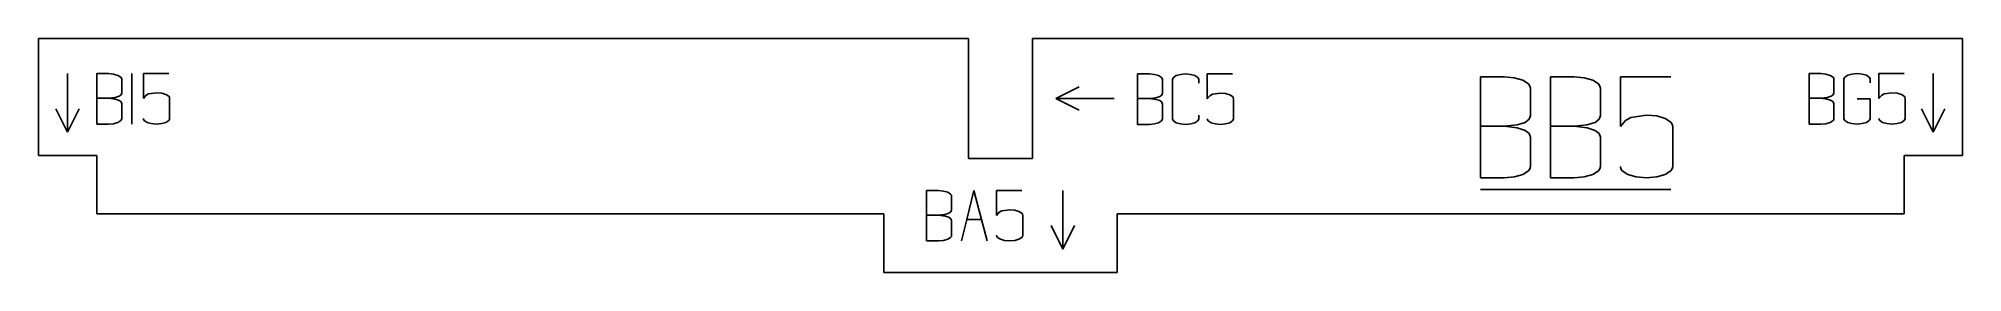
# Model space of a CAD drawing. Header units: millimetres. Extents: x -30 to 135, y -292 to -272.
import ezdxf

# ---------------------------------------------------------------- set-up
doc = ezdxf.new("R2010")
doc.units = ezdxf.units.MM
doc.layers.add('code', color=2, linetype='Continuous')
doc.layers.add('drawing', color=7, linetype='Continuous')

msp = doc.modelspace()

# ---------------------------------------------------------------- linework, layer by layer
at = {"layer": 'code'}
for p, q in [((-27.85, -274.56), (-27.85, -279.56)), ((-25.35, -274.56), (-24.33, -274.56)), ((-25.35, -274.56), (-25.35, -276.67)), ((-23.9, -274.6), (-24.33, -274.56)), ((-23.9, -274.6), (-23.54, -274.71)), ((-23.54, -274.71), (-23.29, -274.86)), ((-23.29, -274.86), (-23.23, -274.95)), ((-23.2, -275.04), (-23.23, -274.95)), ((-23.2, -276.21), (-23.2, -275.04)), ((-22.35, -274.56), (-22.35, -278.87)), ((-21.35, -276.68), (-21.35, -274.56)), ((-21.35, -274.56), (-19.18, -274.56)), ((63.9, -274.59), (64.92, -274.59)), ((63.9, -274.59), (63.9, -276.7)), ((64.92, -274.59), (65.35, -274.62)), ((65.35, -274.62), (65.71, -274.73)), ((65.71, -274.73), (65.96, -274.89)), ((65.96, -274.89), (66.02, -274.98)), ((66.02, -274.98), (66.05, -275.07)), ((66.05, -275.07), (66.05, -276.24)), ((66.9, -275.07), (66.92, -274.97)), ((66.9, -278.42), (66.9, -275.07)), ((66.92, -274.97), (66.98, -274.89)), ((66.98, -274.89), (67.22, -274.73)), ((67.22, -274.73), (67.59, -274.62)), ((67.59, -274.62), (68.02, -274.59)), ((68.46, -274.62), (68.02, -274.59)), ((68.46, -274.62), (68.82, -274.73)), ((69.07, -274.89), (68.82, -274.73)), ((69.07, -274.89), (69.13, -274.98)), ((69.13, -274.98), (69.15, -275.07)), ((69.15, -275.07), (69.15, -275.38)), ((69.89, -276.71), (69.89, -274.59)), ((72.06, -274.59), (69.89, -274.59)), ((93.32, -274.84), (95.36, -274.84)), ((93.32, -274.84), (93.32, -279.06)), ((96.21, -274.91), (95.36, -274.84)), ((96.21, -274.91), (96.94, -275.13)), ((97.44, -275.44), (96.94, -275.13)), ((97.44, -275.44), (97.56, -275.62)), ((99.31, -274.84), (99.31, -279.06)), ((101.35, -274.84), (99.31, -274.84)), ((102.21, -274.91), (101.35, -274.84)), ((102.21, -274.91), (102.94, -275.13)), ((102.94, -275.13), (103.43, -275.44)), ((103.56, -275.62), (103.43, -275.44)), ((105.31, -274.84), (105.31, -279.07)), ((105.31, -274.84), (109.65, -274.84)), ((121.49, -274.56), (121.49, -276.67)), ((122.5, -274.56), (121.49, -274.56)), ((122.5, -274.56), (122.93, -274.6)), ((122.93, -274.6), (123.3, -274.71)), ((123.3, -274.71), (123.55, -274.86)), ((123.55, -274.86), (123.61, -274.95)), ((123.61, -274.95), (123.63, -275.04)), ((123.63, -275.04), (123.63, -276.21)), ((124.48, -275.04), (124.5, -274.95)), ((124.48, -278.39), (124.48, -275.04)), ((124.56, -274.86), (124.5, -274.95)), ((124.81, -274.7), (124.56, -274.86)), ((125.17, -274.6), (124.81, -274.7)), ((125.17, -274.6), (125.61, -274.56)), ((126.05, -274.6), (125.61, -274.56)), ((126.41, -274.7), (126.05, -274.6)), ((126.65, -274.86), (126.41, -274.7)), ((126.65, -274.86), (126.71, -274.95)), ((126.71, -274.95), (126.73, -275.04)), ((126.73, -275.35), (126.73, -275.04)), ((127.48, -276.68), (127.48, -274.56)), ((127.48, -274.56), (129.65, -274.56)), ((132.15, -274.56), (132.15, -279.56)), ((-25.35, -276.67), (-24.33, -276.67)), ((-25.35, -276.67), (-25.35, -278.87)), ((-24.33, -276.67), (-23.78, -276.61)), ((-23.77, -276.74), (-24.33, -276.67)), ((-23.44, -276.5), (-23.78, -276.61)), ((-23.77, -276.74), (-23.44, -276.85)), ((-23.26, -276.36), (-23.44, -276.5)), ((-23.44, -276.85), (-23.26, -276.98)), ((-23.2, -276.21), (-23.26, -276.36)), ((-23.2, -277.13), (-23.26, -276.98)), ((-23.2, -278.39), (-23.2, -277.13)), ((-21.35, -276.68), (-21.13, -276.42)), ((-21.13, -276.42), (-20.9, -276.3)), ((-20.9, -276.3), (-20.23, -276.2)), ((-20.23, -276.2), (-19.78, -276.23)), ((-19.78, -276.23), (-19.42, -276.34)), ((-19.42, -276.34), (-19.18, -276.49)), ((-19.12, -276.58), (-19.18, -276.49)), ((-19.1, -276.68), (-19.12, -276.58)), ((-19.1, -276.68), (-19.1, -278.39)), ((58.9, -275.69), (56.9, -276.69)), ((61.9, -276.69), (56.9, -276.69)), ((58.9, -277.69), (56.9, -276.69)), ((63.9, -276.7), (63.9, -278.9)), ((64.92, -276.7), (63.9, -276.7)), ((65.47, -276.64), (64.92, -276.7)), ((65.48, -276.77), (64.92, -276.7)), ((65.81, -276.53), (65.47, -276.64)), ((65.48, -276.77), (65.81, -276.87)), ((65.99, -276.39), (65.81, -276.53)), ((65.81, -276.87), (65.99, -277.01)), ((65.99, -276.39), (66.05, -276.24)), ((65.99, -277.01), (66.05, -277.16)), ((66.05, -277.16), (66.05, -278.42)), ((69.89, -276.71), (70.11, -276.45)), ((70.34, -276.32), (70.11, -276.45)), ((70.34, -276.32), (71.02, -276.22)), ((71.02, -276.22), (71.46, -276.26)), ((71.82, -276.37), (71.46, -276.26)), ((72.06, -276.52), (71.82, -276.37)), ((72.12, -276.61), (72.06, -276.52)), ((72.14, -276.71), (72.12, -276.61)), ((72.14, -278.42), (72.14, -276.71)), ((97.6, -275.8), (97.56, -275.62)), ((97.6, -275.8), (97.6, -278.14)), ((103.6, -275.8), (103.56, -275.62)), ((103.6, -275.8), (103.6, -278.14)), ((122.5, -276.67), (121.49, -276.67)), ((121.49, -276.67), (121.49, -278.87)), ((123.06, -276.61), (122.5, -276.67)), ((122.5, -276.67), (123.06, -276.74)), ((123.4, -276.5), (123.06, -276.61)), ((123.4, -276.85), (123.06, -276.74)), ((123.57, -276.36), (123.4, -276.5)), ((123.57, -276.98), (123.4, -276.85)), ((123.63, -276.21), (123.57, -276.36)), ((123.57, -276.98), (123.63, -277.13)), ((123.63, -277.13), (123.63, -278.39)), ((126.73, -276.72), (125.62, -276.72)), ((126.73, -276.72), (126.73, -278.39)), ((127.7, -276.42), (127.48, -276.68)), ((127.7, -276.42), (127.93, -276.3)), ((127.93, -276.3), (128.6, -276.2)), ((128.6, -276.2), (129.05, -276.23)), ((129.05, -276.23), (129.41, -276.34)), ((129.65, -276.49), (129.41, -276.34)), ((129.71, -276.58), (129.65, -276.49)), ((129.73, -276.68), (129.71, -276.58)), ((129.73, -278.39), (129.73, -276.68)), ((-28.85, -277.56), (-27.85, -279.56)), ((-26.85, -277.56), (-27.85, -279.56)), ((-24.33, -278.87), (-23.9, -278.84)), ((-23.54, -278.73), (-23.9, -278.84)), ((-23.54, -278.73), (-23.29, -278.58)), ((-23.23, -278.49), (-23.29, -278.58)), ((-23.23, -278.49), (-23.2, -278.39)), ((-21.35, -278.39), (-21.33, -278.49)), ((-21.33, -278.49), (-21.27, -278.57)), ((-21.03, -278.73), (-21.27, -278.57)), ((-20.67, -278.83), (-21.03, -278.73)), ((-20.23, -278.87), (-20.67, -278.83)), ((-19.78, -278.83), (-20.23, -278.87)), ((-19.78, -278.83), (-19.42, -278.73)), ((-19.42, -278.73), (-19.18, -278.57)), ((-19.12, -278.49), (-19.18, -278.57)), ((-19.1, -278.39), (-19.12, -278.49)), ((65.71, -278.76), (65.35, -278.86)), ((65.71, -278.76), (65.96, -278.6)), ((65.96, -278.6), (66.02, -278.51)), ((66.02, -278.51), (66.05, -278.42)), ((66.9, -278.42), (66.92, -278.51)), ((66.92, -278.51), (66.98, -278.6)), ((66.98, -278.6), (67.22, -278.76)), ((67.58, -278.86), (67.22, -278.76)), ((68.47, -278.86), (68.82, -278.76)), ((68.82, -278.76), (69.07, -278.6)), ((69.07, -278.6), (69.13, -278.51)), ((69.13, -278.51), (69.15, -278.42)), ((69.15, -278.42), (69.15, -278.11)), ((69.91, -278.51), (69.89, -278.42)), ((69.97, -278.6), (69.91, -278.51)), ((70.21, -278.76), (69.97, -278.6)), ((70.21, -278.76), (70.57, -278.86)), ((71.46, -278.86), (71.82, -278.76)), ((71.82, -278.76), (72.06, -278.6)), ((72.06, -278.6), (72.12, -278.51)), ((72.12, -278.51), (72.14, -278.42)), ((97.14, -278.73), (96.46, -278.93)), ((97.14, -278.73), (97.49, -278.45)), ((97.49, -278.45), (97.6, -278.14)), ((103.14, -278.73), (102.45, -278.93)), ((103.14, -278.73), (103.48, -278.45)), ((103.6, -278.14), (103.48, -278.45)), ((105.31, -279.07), (105.75, -278.57)), ((106.21, -278.31), (105.75, -278.57)), ((107.56, -278.11), (106.21, -278.31)), ((107.56, -278.11), (108.44, -278.18)), ((108.44, -278.18), (109.16, -278.39)), ((109.64, -278.7), (109.16, -278.39)), ((109.76, -278.88), (109.64, -278.7)), ((122.94, -278.84), (122.5, -278.87)), ((122.94, -278.84), (123.3, -278.73)), ((123.3, -278.73), (123.55, -278.58)), ((123.55, -278.58), (123.61, -278.49)), ((123.63, -278.39), (123.61, -278.49)), ((124.48, -278.39), (124.5, -278.49)), ((124.5, -278.49), (124.56, -278.57)), ((124.81, -278.73), (124.56, -278.57)), ((125.17, -278.83), (124.81, -278.73)), ((125.17, -278.83), (125.61, -278.87)), ((126.05, -278.83), (125.61, -278.87)), ((126.05, -278.83), (126.41, -278.73)), ((126.41, -278.73), (126.65, -278.57)), ((126.71, -278.49), (126.65, -278.57)), ((126.73, -278.39), (126.71, -278.49)), ((127.48, -278.39), (127.5, -278.49)), ((127.5, -278.49), (127.56, -278.57)), ((127.56, -278.57), (127.8, -278.73)), ((128.16, -278.83), (127.8, -278.73)), ((128.6, -278.87), (128.16, -278.83)), ((129.05, -278.83), (128.6, -278.87)), ((129.41, -278.73), (129.05, -278.83)), ((129.41, -278.73), (129.65, -278.57)), ((129.71, -278.49), (129.65, -278.57)), ((129.73, -278.39), (129.71, -278.49)), ((131.15, -277.56), (132.15, -279.56)), ((133.15, -277.56), (132.15, -279.56)), ((-25.35, -278.87), (-24.33, -278.87)), ((63.9, -278.9), (64.92, -278.9)), ((65.35, -278.86), (64.92, -278.9)), ((68.02, -278.9), (67.58, -278.86)), ((68.02, -278.9), (68.47, -278.86)), ((71.02, -278.9), (70.57, -278.86)), ((71.46, -278.86), (71.02, -278.9)), ((95.36, -279.06), (93.32, -279.06)), ((93.32, -279.06), (93.32, -283.46)), ((95.36, -279.06), (96.46, -278.93)), ((96.47, -279.2), (95.36, -279.06)), ((97.14, -279.41), (96.47, -279.2)), ((97.49, -279.68), (97.14, -279.41)), ((97.6, -279.99), (97.49, -279.68)), ((97.6, -282.5), (97.6, -279.99)), ((101.35, -279.06), (99.31, -279.06)), ((99.31, -279.06), (99.31, -283.46)), ((102.45, -278.93), (101.35, -279.06)), ((102.46, -279.2), (101.35, -279.06)), ((103.14, -279.41), (102.46, -279.2)), ((103.14, -279.41), (103.48, -279.68)), ((103.48, -279.68), (103.6, -279.99)), ((103.6, -279.99), (103.6, -282.5)), ((109.8, -279.07), (109.76, -278.88)), ((109.8, -279.07), (109.8, -282.5)), ((121.49, -278.87), (122.5, -278.87)), ((95.36, -283.46), (93.32, -283.46)), ((95.36, -283.46), (96.22, -283.39)), ((96.22, -283.39), (96.94, -283.18)), ((97.44, -282.87), (96.94, -283.18)), ((97.44, -282.87), (97.56, -282.69)), ((97.56, -282.69), (97.6, -282.5)), ((101.35, -283.46), (99.31, -283.46)), ((102.21, -283.39), (101.35, -283.46)), ((102.94, -283.18), (102.21, -283.39)), ((102.94, -283.18), (103.43, -282.87)), ((103.43, -282.87), (103.56, -282.69)), ((103.56, -282.69), (103.6, -282.5)), ((105.31, -282.5), (105.35, -282.69)), ((105.35, -282.69), (105.47, -282.87)), ((105.95, -283.18), (105.47, -282.87)), ((105.95, -283.18), (106.67, -283.39)), ((107.56, -283.46), (106.67, -283.39)), ((108.44, -283.39), (107.56, -283.46)), ((109.16, -283.18), (108.44, -283.39)), ((109.64, -282.87), (109.16, -283.18)), ((109.76, -282.69), (109.64, -282.87)), ((109.8, -282.5), (109.76, -282.69)), ((45.82, -284.56), (45.82, -286.67)), ((45.82, -284.56), (46.84, -284.56)), ((47.27, -284.6), (46.84, -284.56)), ((47.27, -284.6), (47.63, -284.71)), ((47.88, -284.86), (47.63, -284.71)), ((47.94, -284.95), (47.88, -284.86)), ((47.94, -284.95), (47.96, -285.04)), ((47.96, -286.21), (47.96, -285.04)), ((49.88, -284.56), (49.27, -287.05)), ((50.53, -287.05), (49.88, -284.56)), ((53.99, -284.56), (51.81, -284.56)), ((51.81, -284.56), (51.81, -286.68)), ((57.49, -284.56), (57.49, -289.56)), ((93.32, -284.46), (109.65, -284.46)), ((46.84, -286.67), (45.82, -286.67)), ((45.82, -286.67), (45.82, -288.87)), ((46.84, -286.67), (47.39, -286.61)), ((47.4, -286.74), (46.84, -286.67)), ((47.73, -286.5), (47.39, -286.61)), ((47.73, -286.85), (47.4, -286.74)), ((47.9, -286.37), (47.73, -286.5)), ((47.9, -286.98), (47.73, -286.85)), ((47.9, -286.37), (47.96, -286.21)), ((47.96, -287.13), (47.9, -286.98)), ((49.27, -287.05), (48.82, -288.87)), ((49.27, -287.05), (50.53, -287.05)), ((51, -288.87), (50.53, -287.05)), ((51.81, -286.68), (52.03, -286.42)), ((52.03, -286.42), (52.26, -286.3)), ((52.26, -286.3), (52.94, -286.2)), ((52.94, -286.2), (53.38, -286.23)), ((53.38, -286.23), (53.74, -286.34)), ((53.74, -286.34), (53.98, -286.49)), ((53.98, -286.49), (54.04, -286.58)), ((54.04, -286.58), (54.06, -286.68)), ((54.06, -286.68), (54.06, -288.39)), ((47.63, -288.73), (47.27, -288.84)), ((47.88, -288.58), (47.63, -288.73)), ((47.94, -288.49), (47.88, -288.58)), ((47.96, -288.39), (47.94, -288.49)), ((47.96, -288.39), (47.96, -287.13)), ((51.81, -288.39), (51.83, -288.49)), ((51.89, -288.57), (51.83, -288.49)), ((51.89, -288.57), (52.14, -288.73)), ((52.14, -288.73), (52.5, -288.83)), ((53.74, -288.73), (53.38, -288.83)), ((53.98, -288.57), (53.74, -288.73)), ((54.04, -288.49), (53.98, -288.57)), ((54.06, -288.39), (54.04, -288.49)), ((56.49, -287.56), (57.49, -289.56)), ((58.49, -287.56), (57.49, -289.56)), ((45.82, -288.87), (46.84, -288.87)), ((47.27, -288.84), (46.84, -288.87)), ((52.94, -288.87), (52.5, -288.83)), ((53.38, -288.83), (52.94, -288.87))]:
    msp.add_line(p, q, dxfattribs=at)
at = {"layer": 'drawing'}
for p, q in [((49.4, -271.56), (-30.35, -271.56)), ((-30.35, -271.56), (-30.35, -281.56)), ((49.4, -271.56), (49.4, -281.81)), ((134.65, -271.56), (54.9, -271.56)), ((54.9, -281.81), (54.9, -271.56)), ((134.65, -281.56), (134.65, -271.56)), ((-30.35, -281.56), (-25.35, -281.56)), ((-25.35, -281.56), (-25.35, -286.56)), ((49.4, -281.81), (54.9, -281.81)), ((129.65, -286.56), (129.65, -281.56)), ((129.65, -281.56), (134.65, -281.56)), ((-25.35, -286.56), (42.15, -286.56)), ((42.15, -291.56), (42.15, -286.56)), ((62.15, -286.56), (129.65, -286.56)), ((62.15, -291.56), (62.15, -286.56)), ((42.15, -291.56), (62.15, -291.56))]:
    msp.add_line(p, q, dxfattribs=at)

doc.saveas('drawing.dxf')
